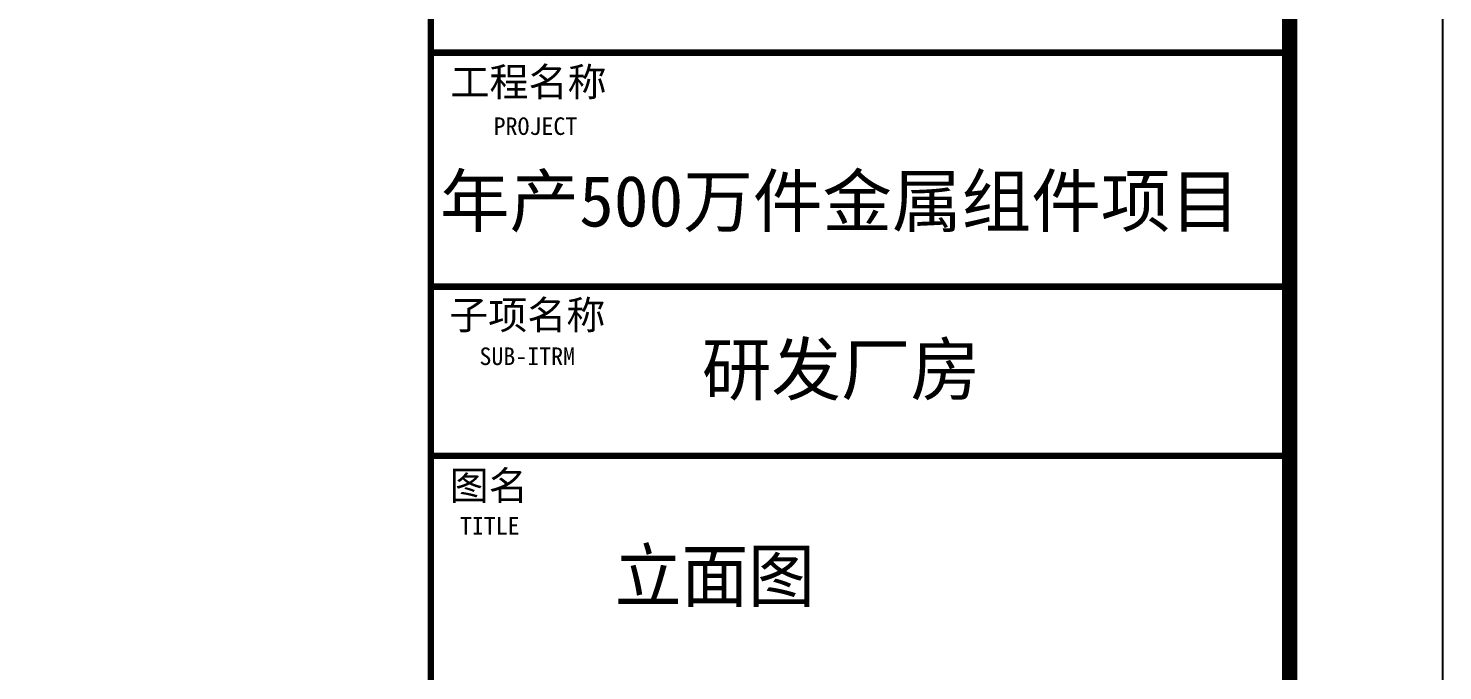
# Model space of a CAD drawing. Extents: x -522490 to 417652, y 450811 to 1108047.
# Drawn here: x 393513 to 402752, y 607433 to 611632 of the extents above; entities that cross this region are included whole.
import ezdxf

# ---------------------------------------------------------------- set-up
doc = ezdxf.new("R2010")
doc.units = 0
doc.header["$LTSCALE"] = 1000
doc.header["$MEASUREMENT"] = 0
for name, color, linetype in [('46', 7, 'Continuous'), ('PUB_TEXT', 7, 'Continuous'), ('PUB_TITLE', 4, 'Continuous'), ('sytq', 4, 'Continuous')]:
    doc.layers.add(name, color=color, linetype=linetype)
doc.styles.add('-黑体', font='', dxfattribs={"width": 0.8})
doc.styles.add('STYLE-黑体', font='simhei.ttf')
doc.styles.add('TQ', font='')
doc.styles.get('-黑体').set_extended_font_data('Microsoft YaHei')
doc.styles.get('TQ').set_extended_font_data('SimSun')

msp = doc.modelspace()

# ---------------------------------------------------------------- linework, layer by layer
at = {"layer": 'PUB_TITLE'}
msp.add_lwpolyline([(343352.5, 590585.6), (402752.5, 590585.6), (402752.5, 632585.6), (343352.5, 632585.6)], close=True, dxfattribs=at)
at = {"layer": 'PUB_TITLE', "const_width": 100}
msp.add_lwpolyline([(345852.5, 591585.6), (401752.5, 591585.6), (401752.5, 631585.6), (345852.5, 631585.6)], close=True, dxfattribs=at)
at = {"layer": 'PUB_TITLE', "lineweight": 40, "const_width": 42.5}
for points in [[(396142.5, 631585.6), (396142.5, 591585.6)], [(396142.5, 611472.6), (401752.5, 611472.6)], [(396142.5, 609942.6), (401752.5, 609942.6)], [(396142.5, 608837.6), (401752.5, 608837.6)]]:
    msp.add_lwpolyline(points, dxfattribs=at)

# ---------------------------------------------------------------- texts
at = {"layer": '46', "linetype": 'Continuous', "style": '-黑体', "width": 0.95}
msp.add_text(' 立面图', height=336.08, dxfattribs=at).set_placement((397236.5, 607885.7))
at = {"layer": 'PUB_TEXT', "attachment_point": 1, "style": 'TQ'}
for s, insert, char_height, width in [('工程名称', (396270.4, 611374.5), 187, 1111.8), ('PROJECT', (396552.5, 611049.5), 114.75, 2399.55), ('子项名称', (396262.3, 609851.4), 187, 1111.8), ('SUB-ITRM', (396459.9, 609545.5), 114.75, 2399.55), ('图名', (396265.3, 608736.7), 187, 1111.8), ('TITLE', (396332.1, 608437.2), 114.75, 2399.55)]:
    msp.add_mtext(s, dxfattribs=dict(at, insert=insert, char_height=char_height, width=width))
at = {"layer": 'sytq', "color": 7, "style": 'STYLE-黑体'}
for s, height, p in [('年产500万件金属组件项目', 333.333, (396201.8, 610336.1)), ('研发厂房', 333.33, (397912.5, 609236.2))]:
    msp.add_text(s, height=height, dxfattribs=at).set_placement(p)

doc.saveas('drawing.dxf')
